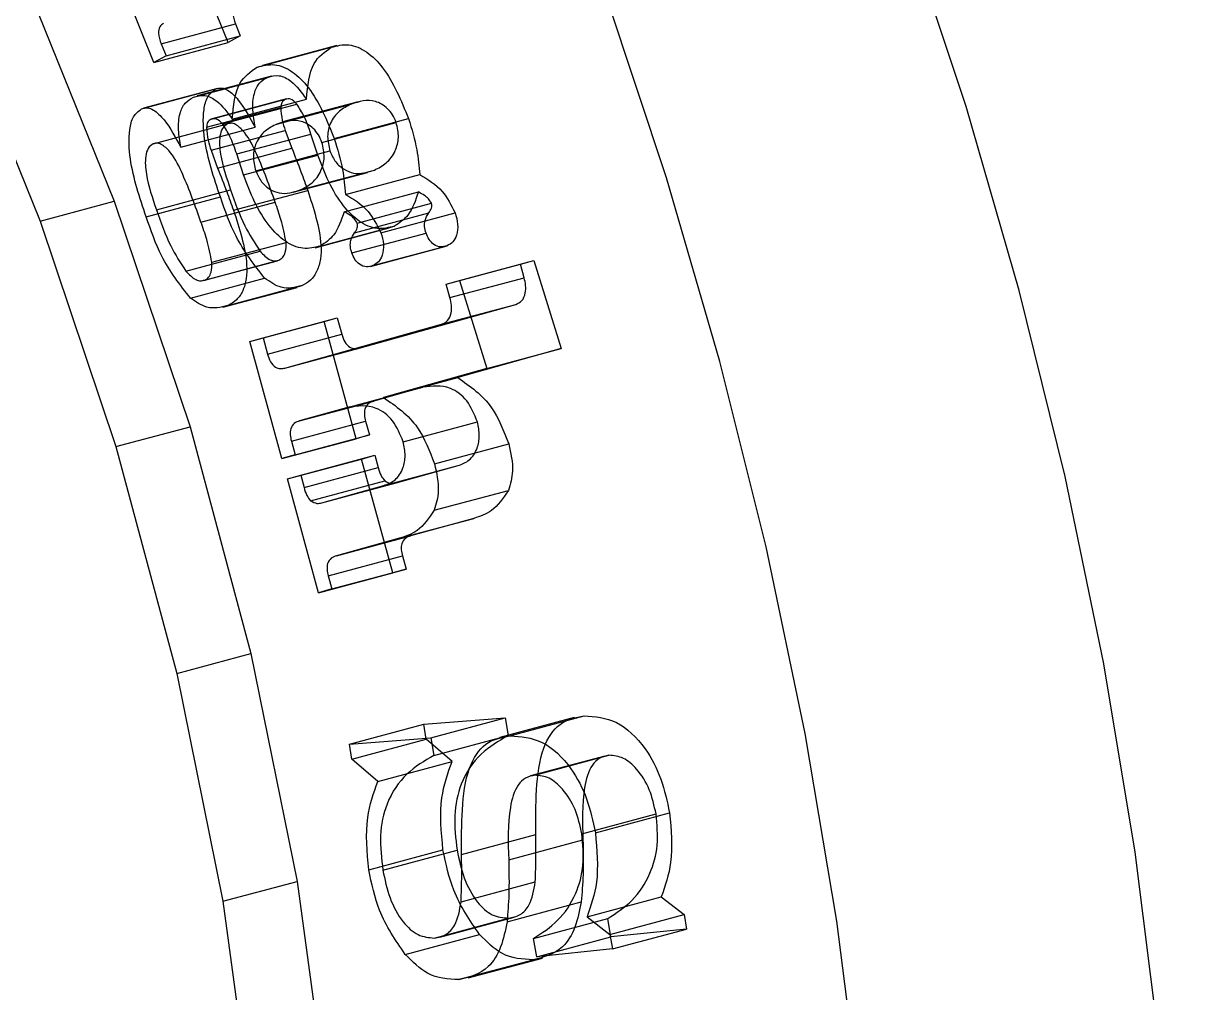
# Model space of a CAD drawing. Header units: inches. Extents: x 0 to 16.3, y 0 to 11.5.
# Drawn here: x 13.116 to 13.65, y 6.269 to 6.715 of the extents above; entities that cross this region are included whole.
import ezdxf

# ---------------------------------------------------------------- set-up
doc = ezdxf.new("R2010")
doc.units = ezdxf.units.IN
doc.header["$MEASUREMENT"] = 0

msp = doc.modelspace()

# ---------------------------------------------------------------- linework, layer by layer
at = {"color": 7, "linetype": 'Continuous', "lineweight": 25}
for p, q in [((13.21016, 6.70657), (13.19032, 6.75589)), ((13.17601, 6.69743), (13.15617, 6.74674)), ((13.11598, 6.73684), (13.15776, 6.63363)), ((13.08183, 6.72769), (13.12361, 6.62448)), ((13.17936, 6.70601), (13.21351, 6.71516)), ((13.21351, 6.71516), (13.21574, 6.70962)), ((13.17601, 6.69743), (13.21016, 6.70657)), ((13.18158, 6.70047), (13.21574, 6.70962)), ((13.21574, 6.70962), (13.21016, 6.70657)), ((13.17936, 6.70601), (13.18158, 6.70047)), ((13.22344, 6.69526), (13.25759, 6.70441)), ((13.26006, 6.70523), (13.22591, 6.69608)), ((13.18158, 6.70047), (13.17601, 6.69743)), ((13.19413, 6.68141), (13.22828, 6.69056)), ((13.23002, 6.69116), (13.19587, 6.68201)), ((13.1703, 6.67608), (13.20445, 6.68523)), ((13.2053, 6.68549), (13.17115, 6.67634)), ((13.20236, 6.67136), (13.23651, 6.6805)), ((13.23699, 6.68065), (13.20284, 6.6715)), ((13.21201, 6.67138), (13.24616, 6.68052)), ((13.20017, 6.66763), (13.23432, 6.67678)), ((13.20756, 6.66915), (13.24171, 6.6783)), ((13.23255, 6.6691), (13.2667, 6.67825)), ((13.2699, 6.67938), (13.23575, 6.67023)), ((13.1757, 6.66006), (13.20985, 6.66921)), ((13.25331, 6.66064), (13.28746, 6.66978)), ((13.25897, 6.66244), (13.29312, 6.67159)), ((13.18836, 6.65848), (13.22251, 6.66763)), ((13.20228, 6.65703), (13.23643, 6.66618)), ((13.21406, 6.65533), (13.24821, 6.66448)), ((13.23643, 6.66618), (13.23946, 6.65799)), ((13.25138, 6.65485), (13.24821, 6.66448)), ((13.20228, 6.65703), (13.20531, 6.64884)), ((13.20531, 6.64884), (13.23946, 6.65799)), ((13.21722, 6.64571), (13.21406, 6.65533)), ((13.21722, 6.64571), (13.25138, 6.65485)), ((13.22281, 6.64756), (13.25696, 6.65671)), ((13.24325, 6.63879), (13.2774, 6.64794)), ((13.24005, 6.63769), (13.2742, 6.64684)), ((13.26414, 6.63668), (13.29829, 6.64583)), ((13.17714, 6.62963), (13.21129, 6.63877)), ((13.21259, 6.62943), (13.24675, 6.63858)), ((13.26348, 6.62875), (13.29764, 6.6379)), ((13.12361, 6.62448), (13.15776, 6.63363)), ((13.15776, 6.63363), (13.19263, 6.52985)), ((13.17242, 6.62639), (13.20657, 6.63554)), ((13.19762, 6.62398), (13.23177, 6.63313)), ((13.26948, 6.62354), (13.30363, 6.63268)), ((13.2683, 6.61911), (13.30246, 6.62826)), ((13.28041, 6.61912), (13.31457, 6.62827)), ((13.12361, 6.62448), (13.15847, 6.52071)), ((13.2501, 6.61219), (13.28425, 6.62133)), ((13.25252, 6.61299), (13.28667, 6.62214)), ((13.26701, 6.60982), (13.30116, 6.61897)), ((13.19066, 6.60146), (13.22481, 6.61061)), ((13.20265, 6.60551), (13.23681, 6.61466)), ((13.27561, 6.60359), (13.30976, 6.61274)), ((13.27675, 6.60397), (13.3109, 6.61312)), ((13.19862, 6.59708), (13.23277, 6.60623)), ((13.19934, 6.59733), (13.23349, 6.60647)), ((13.31656, 6.59712), (13.35071, 6.60627)), ((13.34464, 6.60458), (13.35071, 6.60627)), ((13.35071, 6.60627), (13.36334, 6.56577)), ((13.31049, 6.59543), (13.34464, 6.60458)), ((13.34634, 6.59839), (13.34464, 6.60458)), ((13.19274, 6.58906), (13.22689, 6.59821)), ((13.20766, 6.58481), (13.24182, 6.59396)), ((13.20997, 6.5856), (13.24412, 6.59475)), ((13.31049, 6.59543), (13.31656, 6.59712)), ((13.31219, 6.58924), (13.31049, 6.59543)), ((13.31219, 6.58924), (13.34634, 6.59839)), ((13.31656, 6.59712), (13.32919, 6.55662)), ((13.27043, 6.56601), (13.34242, 6.58613)), ((13.30827, 6.57698), (13.34242, 6.58613)), ((13.22011, 6.56909), (13.25426, 6.57824)), ((13.2262, 6.57079), (13.26035, 6.57994)), ((13.25426, 6.57824), (13.26035, 6.57994)), ((13.26901, 6.52435), (13.25426, 6.57824)), ((13.26035, 6.57994), (13.2624, 6.57243)), ((13.23628, 6.55686), (13.30827, 6.57698)), ((13.22011, 6.56909), (13.2262, 6.57079)), ((13.23486, 6.5152), (13.22011, 6.56909)), ((13.2262, 6.57079), (13.22825, 6.56329)), ((13.22825, 6.56329), (13.2624, 6.57243)), ((13.23628, 6.55686), (13.27043, 6.56601)), ((13.36334, 6.56577), (13.31573, 6.55245)), ((13.32919, 6.55662), (13.36334, 6.56577)), ((13.32919, 6.55662), (13.28158, 6.5433)), ((13.28158, 6.5433), (13.31573, 6.55245)), ((13.26562, 6.53885), (13.29977, 6.54799)), ((13.29977, 6.54799), (13.27709, 6.54166)), ((13.24294, 6.53252), (13.27709, 6.54166)), ((13.26562, 6.53885), (13.24294, 6.53252)), ((13.15847, 6.52071), (13.19263, 6.52985)), ((13.19263, 6.52985), (13.22063, 6.42553)), ((13.23921, 6.52321), (13.27337, 6.53236)), ((13.27337, 6.53236), (13.2751, 6.52605)), ((13.29068, 6.52291), (13.32483, 6.53205)), ((13.24095, 6.5169), (13.2751, 6.52605)), ((13.2751, 6.52605), (13.26901, 6.52435)), ((13.15847, 6.52071), (13.18648, 6.41638)), ((13.23486, 6.5152), (13.26901, 6.52435)), ((13.23921, 6.52321), (13.24095, 6.5169)), ((13.30506, 6.51279), (13.33921, 6.52194)), ((13.24095, 6.5169), (13.23486, 6.5152)), ((13.23741, 6.50584), (13.27156, 6.51499)), ((13.2435, 6.50755), (13.27765, 6.5167)), ((13.27156, 6.51499), (13.27765, 6.5167)), ((13.28589, 6.46265), (13.27156, 6.51499)), ((13.27765, 6.5167), (13.2792, 6.51103)), ((13.24505, 6.50189), (13.2792, 6.51103)), ((13.28176, 6.50279), (13.31591, 6.51193)), ((13.2874, 6.50398), (13.31591, 6.51193)), ((13.23741, 6.50584), (13.2435, 6.50755)), ((13.25174, 6.4535), (13.23741, 6.50584)), ((13.2435, 6.50755), (13.24505, 6.50189)), ((13.24805, 6.49582), (13.2822, 6.50497)), ((13.25325, 6.49483), (13.2874, 6.50398)), ((13.25325, 6.49483), (13.28176, 6.50279)), ((13.30494, 6.49139), (13.33909, 6.50054)), ((13.28897, 6.47854), (13.32312, 6.48769)), ((13.32312, 6.48769), (13.29409, 6.47958)), ((13.25994, 6.47044), (13.29409, 6.47958)), ((13.28897, 6.47854), (13.25994, 6.47044)), ((13.25617, 6.46124), (13.29032, 6.47039)), ((13.29032, 6.47039), (13.29198, 6.46435)), ((13.25174, 6.4535), (13.28589, 6.46265)), ((13.25617, 6.46124), (13.25783, 6.45521)), ((13.25783, 6.45521), (13.29198, 6.46435)), ((13.29198, 6.46435), (13.28589, 6.46265)), ((13.25783, 6.45521), (13.25174, 6.4535)), ((13.18648, 6.41638), (13.22063, 6.42553)), ((13.22063, 6.42553), (13.24184, 6.32066)), ((13.18648, 6.41638), (13.20769, 6.31152)), ((13.33976, 6.38766), (13.37392, 6.39681)), ((13.26593, 6.38383), (13.30009, 6.39298)), ((13.30009, 6.39298), (13.33755, 6.39594)), ((13.30125, 6.3861), (13.30009, 6.39298)), ((13.3034, 6.38679), (13.33755, 6.39594)), ((13.36926, 6.39601), (13.33511, 6.38686)), ((13.33755, 6.39594), (13.33894, 6.38774)), ((13.26593, 6.38383), (13.3034, 6.38679)), ((13.2671, 6.37695), (13.30125, 6.3861)), ((13.31312, 6.37584), (13.30125, 6.3861)), ((13.3034, 6.38679), (13.30479, 6.37859)), ((13.30479, 6.37859), (13.33894, 6.38774)), ((13.2671, 6.37695), (13.26593, 6.38383)), ((13.27897, 6.36669), (13.2671, 6.37695)), ((13.27897, 6.36669), (13.31312, 6.37584)), ((13.38343, 6.37834), (13.34928, 6.36919)), ((13.35119, 6.36953), (13.38534, 6.37868)), ((13.37284, 6.34254), (13.40699, 6.35169)), ((13.37906, 6.34303), (13.41321, 6.35218)), ((13.3175, 6.33308), (13.35165, 6.34223)), ((13.33921, 6.33059), (13.37336, 6.33974)), ((13.27479, 6.326), (13.30895, 6.33515)), ((13.28133, 6.32583), (13.31548, 6.33498)), ((13.20769, 6.31152), (13.24184, 6.32066)), ((13.24184, 6.32066), (13.2563, 6.21526)), ((13.31729, 6.31125), (13.35144, 6.3204)), ((13.20769, 6.31152), (13.22215, 6.20612)), ((13.33845, 6.30213), (13.3726, 6.31128)), ((13.37523, 6.30435), (13.40938, 6.3135)), ((13.40938, 6.3135), (13.4199, 6.30544)), ((13.38575, 6.29629), (13.4199, 6.30544)), ((13.4199, 6.30544), (13.42104, 6.29874)), ((13.30496, 6.29461), (13.33911, 6.30375)), ((13.30751, 6.29503), (13.34166, 6.30418)), ((13.35065, 6.29446), (13.3848, 6.30361)), ((13.37523, 6.30435), (13.38575, 6.29629)), ((13.38624, 6.29512), (13.3848, 6.30361)), ((13.29164, 6.28704), (13.32579, 6.29619)), ((13.35209, 6.28597), (13.38624, 6.29512)), ((13.38575, 6.29629), (13.38689, 6.28959)), ((13.42104, 6.29874), (13.38624, 6.29512)), ((13.38689, 6.28959), (13.42104, 6.29874)), ((13.35209, 6.28597), (13.35065, 6.29446)), ((13.38689, 6.28959), (13.35209, 6.28597)), ((13.31627, 6.27549), (13.35042, 6.28463)), ((13.32063, 6.27622), (13.35478, 6.28537))]:
    msp.add_line(p, q, dxfattribs=at)
at = {"color": 7, "linetype": 'Continuous', "lineweight": 25, "flags": 128}
for points in [[(13.64058, 5.82134), (13.64715, 5.90472), (13.65022, 5.98928), (13.64977, 6.07475), (13.64581, 6.16089), (13.63835, 6.24743), (13.6274, 6.33412), (13.61301, 6.4207), (13.59521, 6.50692), (13.57406, 6.59251), (13.54962, 6.67722), (13.52196, 6.76079)], [(13.51087, 5.87389), (13.5137, 5.95828), (13.51303, 6.04358), (13.50886, 6.12951), (13.50121, 6.21584), (13.4901, 6.3023), (13.47556, 6.38864), (13.45764, 6.47459), (13.43638, 6.55992), (13.41186, 6.64435), (13.38414, 6.72765)]]:
    msp.add_lwpolyline(points, dxfattribs=at)
at = {"color": 7, "linetype": 'Continuous', "lineweight": 25}
for points, knots in [([(13.21459, 6.72463), (13.21394, 6.72416), (13.21265, 6.72321), (13.21195, 6.71944), (13.21291, 6.71679), (13.21351, 6.71516)], [0, 0, 0, 0, 0.280272, 0.559457, 1, 1, 1, 1]), ([(13.18044, 6.71548), (13.17979, 6.71501), (13.1785, 6.71406), (13.1778, 6.71029), (13.17876, 6.70764), (13.17936, 6.70601)], [0, 0, 0, 0, 0.280272, 0.559457, 1, 1, 1, 1]), ([(13.24616, 6.68052), (13.24673, 6.68663), (13.24776, 6.69753), (13.25459, 6.70231), (13.25759, 6.70441)], [0, 0, 0, 0, 0.560345, 1, 1, 1, 1]), ([(13.25759, 6.70441), (13.26023, 6.7051), (13.26551, 6.70649), (13.2741, 6.70277), (13.28477, 6.69199), (13.28968, 6.68), (13.29312, 6.67159)], [0, 0, 0, 0, 0.1868031, 0.3735369, 0.5607269, 1, 1, 1, 1]), ([(13.22344, 6.69526), (13.22608, 6.69595), (13.23136, 6.69734), (13.23995, 6.69362), (13.25062, 6.68285), (13.25553, 6.67085), (13.25897, 6.66244)], [0, 0, 0, 0, 0.186803, 0.373537, 0.560727, 1, 1, 1, 1]), ([(13.21201, 6.67138), (13.21258, 6.67748), (13.2136, 6.68838), (13.22044, 6.69316), (13.22344, 6.69526)], [0, 0, 0, 0, 0.5603445, 1, 1, 1, 1]), ([(13.22251, 6.66763), (13.22208, 6.67028), (13.22121, 6.67557), (13.22168, 6.68285), (13.22427, 6.6883), (13.22694, 6.68981), (13.22828, 6.69056)], [0, 0, 0, 0, 0.280641, 0.560353, 0.779932, 1, 1, 1, 1]), ([(13.22828, 6.69056), (13.23002, 6.69106), (13.23351, 6.69205), (13.24032, 6.68864), (13.24394, 6.68361), (13.24616, 6.68052)], [0, 0, 0, 0, 0.279907, 0.559181, 1, 1, 1, 1]), ([(13.20657, 6.63554), (13.2036, 6.64438), (13.19914, 6.65763), (13.19834, 6.67365), (13.20034, 6.6821), (13.20308, 6.68419), (13.20445, 6.68523)], [0, 0, 0, 0, 0.501332, 0.750853, 0.875904, 1, 1, 1, 1]), ([(13.20445, 6.68523), (13.20533, 6.68547), (13.20709, 6.68594), (13.21089, 6.68451), (13.21659, 6.67857), (13.22014, 6.67201), (13.22251, 6.66763)], [0, 0, 0, 0, 0.124988, 0.250198, 0.498985, 1, 1, 1, 1]), ([(13.18836, 6.65848), (13.18793, 6.66113), (13.18706, 6.66642), (13.18753, 6.67371), (13.19012, 6.67916), (13.19279, 6.68066), (13.19413, 6.68141)], [0, 0, 0, 0, 0.280641, 0.560353, 0.779932, 1, 1, 1, 1]), ([(13.19413, 6.68141), (13.19587, 6.68191), (13.19936, 6.6829), (13.20617, 6.67949), (13.20979, 6.67446), (13.21201, 6.67138)], [0, 0, 0, 0, 0.279907, 0.559181, 1, 1, 1, 1]), ([(13.23651, 6.6805), (13.23586, 6.68008), (13.23468, 6.67931), (13.23443, 6.67756), (13.23432, 6.67678)], [0, 0, 0, 0, 0.55907, 1, 1, 1, 1]), ([(13.24171, 6.6783), (13.24078, 6.67926), (13.23913, 6.68096), (13.23731, 6.68064), (13.23651, 6.6805)], [0, 0, 0, 0, 0.560858, 1, 1, 1, 1]), ([(13.28746, 6.66978), (13.28695, 6.67102), (13.28595, 6.67349), (13.2827, 6.67722), (13.2759, 6.68116), (13.27038, 6.67941), (13.2667, 6.67825)], [0, 0, 0, 0, 0.125612, 0.25159, 0.501607, 1, 1, 1, 1]), ([(13.17242, 6.62639), (13.16945, 6.63524), (13.16499, 6.64848), (13.16419, 6.6645), (13.16618, 6.67295), (13.16893, 6.67504), (13.1703, 6.67608)], [0, 0, 0, 0, 0.501332, 0.750853, 0.875904, 1, 1, 1, 1]), ([(13.1703, 6.67608), (13.17118, 6.67632), (13.17294, 6.67679), (13.17674, 6.67536), (13.18244, 6.66942), (13.18599, 6.66286), (13.18836, 6.65848)], [0, 0, 0, 0, 0.124988, 0.250198, 0.498985, 1, 1, 1, 1]), ([(13.23432, 6.67678), (13.23447, 6.67477), (13.23474, 6.67117), (13.23591, 6.6677), (13.23643, 6.66618)], [0, 0, 0, 0, 0.558603, 1, 1, 1, 1]), ([(13.24821, 6.66448), (13.24727, 6.66726), (13.24558, 6.67221), (13.24289, 6.67644), (13.24171, 6.6783)], [0, 0, 0, 0, 0.561228, 1, 1, 1, 1]), ([(13.2667, 6.67825), (13.26483, 6.67731), (13.26109, 6.67544), (13.25711, 6.67034), (13.25537, 6.6635), (13.25643, 6.65897), (13.25696, 6.65671)], [0, 0, 0, 0, 0.281064, 0.560977, 0.780799, 1, 1, 1, 1]), ([(13.20236, 6.67136), (13.20171, 6.67093), (13.20053, 6.67017), (13.20028, 6.66841), (13.20017, 6.66763)], [0, 0, 0, 0, 0.55907, 1, 1, 1, 1]), ([(13.20756, 6.66915), (13.20663, 6.67011), (13.20498, 6.67182), (13.20316, 6.6715), (13.20236, 6.67136)], [0, 0, 0, 0, 0.560858, 1, 1, 1, 1]), ([(13.20985, 6.66921), (13.209, 6.6686), (13.20727, 6.66736), (13.20588, 6.66225), (13.20667, 6.65228), (13.20944, 6.64418), (13.21129, 6.63877)], [0, 0, 0, 0, 0.124436, 0.249647, 0.498782, 1, 1, 1, 1]), ([(13.21406, 6.65533), (13.21312, 6.65811), (13.21143, 6.66307), (13.20874, 6.66729), (13.20756, 6.66915)], [0, 0, 0, 0, 0.5612275, 1, 1, 1, 1]), ([(13.23177, 6.63313), (13.22917, 6.6405), (13.22526, 6.65153), (13.21922, 6.66389), (13.21481, 6.66832), (13.21191, 6.6697), (13.21054, 6.66937), (13.20985, 6.66921)], [0, 0, 0, 0, 0.501034, 0.75055, 0.875226, 0.937656, 1, 1, 1, 1]), ([(13.23255, 6.6691), (13.23068, 6.66817), (13.22694, 6.6663), (13.22296, 6.66119), (13.22122, 6.65435), (13.22228, 6.64982), (13.22281, 6.64756)], [0, 0, 0, 0, 0.281064, 0.560977, 0.780799, 1, 1, 1, 1]), ([(13.25331, 6.66064), (13.2528, 6.66187), (13.2518, 6.66434), (13.24855, 6.66808), (13.24174, 6.67202), (13.23623, 6.67027), (13.23255, 6.6691)], [0, 0, 0, 0, 0.125612, 0.25159, 0.501607, 1, 1, 1, 1]), ([(13.2774, 6.64794), (13.27931, 6.64888), (13.28312, 6.65077), (13.28707, 6.65604), (13.289, 6.66286), (13.28797, 6.66748), (13.28746, 6.66978)], [0, 0, 0, 0, 0.281048, 0.561032, 0.781051, 1, 1, 1, 1]), ([(13.29312, 6.67159), (13.29457, 6.66684), (13.29716, 6.65836), (13.29795, 6.64966), (13.29829, 6.64583)], [0, 0, 0, 0, 0.55993, 1, 1, 1, 1]), ([(13.20017, 6.66763), (13.20032, 6.66562), (13.20059, 6.66202), (13.20176, 6.65856), (13.20228, 6.65703)], [0, 0, 0, 0, 0.558603, 1, 1, 1, 1]), ([(13.1757, 6.66006), (13.17484, 6.65945), (13.17312, 6.65822), (13.17173, 6.6531), (13.17251, 6.64314), (13.17529, 6.63504), (13.17714, 6.62963)], [0, 0, 0, 0, 0.1244359, 0.2496471, 0.4987822, 1, 1, 1, 1]), ([(13.19762, 6.62398), (13.19502, 6.63135), (13.19111, 6.64238), (13.18507, 6.65474), (13.18066, 6.65917), (13.17776, 6.66055), (13.17639, 6.66022), (13.1757, 6.66006)], [0, 0, 0, 0, 0.501034, 0.75055, 0.875226, 0.937656, 1, 1, 1, 1]), ([(13.24325, 6.63879), (13.24516, 6.63974), (13.24897, 6.64162), (13.25292, 6.6469), (13.25485, 6.65371), (13.25382, 6.65833), (13.25331, 6.66064)], [0, 0, 0, 0, 0.281048, 0.561032, 0.781051, 1, 1, 1, 1]), ([(13.25897, 6.66244), (13.26042, 6.65769), (13.26301, 6.64921), (13.2638, 6.64051), (13.26414, 6.63668)], [0, 0, 0, 0, 0.55993, 1, 1, 1, 1]), ([(13.23946, 6.65799), (13.24087, 6.65439), (13.24338, 6.64796), (13.24572, 6.64145), (13.24675, 6.63858)], [0, 0, 0, 0, 0.560015, 1, 1, 1, 1]), ([(13.28667, 6.62214), (13.28405, 6.62146), (13.2788, 6.62011), (13.27024, 6.62387), (13.26255, 6.63163), (13.25608, 6.6423), (13.25295, 6.65067), (13.25138, 6.65485)], [0, 0, 0, 0, 0.186253, 0.37249, 0.559198, 0.779382, 1, 1, 1, 1]), ([(13.25696, 6.65671), (13.25776, 6.65492), (13.25938, 6.65135), (13.26345, 6.64802), (13.26969, 6.64547), (13.27423, 6.64692), (13.2774, 6.64794)], [0, 0, 0, 0, 0.186345, 0.373329, 0.560656, 1, 1, 1, 1]), ([(13.20531, 6.64884), (13.20672, 6.64524), (13.20923, 6.63881), (13.21157, 6.6323), (13.21259, 6.62943)], [0, 0, 0, 0, 0.560015, 1, 1, 1, 1]), ([(13.22281, 6.64756), (13.22361, 6.64578), (13.22523, 6.64221), (13.2293, 6.63888), (13.23554, 6.63632), (13.24008, 6.63777), (13.24325, 6.63879)], [0, 0, 0, 0, 0.186345, 0.373329, 0.560656, 1, 1, 1, 1]), ([(13.25252, 6.61299), (13.2499, 6.61231), (13.24464, 6.61096), (13.23609, 6.61472), (13.22839, 6.62249), (13.22193, 6.63315), (13.2188, 6.64152), (13.21722, 6.64571)], [0, 0, 0, 0, 0.186253, 0.37249, 0.559198, 0.779382, 1, 1, 1, 1]), ([(13.29829, 6.64583), (13.30199, 6.64367), (13.30858, 6.63981), (13.31274, 6.63179), (13.31457, 6.62827)], [0, 0, 0, 0, 0.561858, 1, 1, 1, 1]), ([(13.21129, 6.63877), (13.21327, 6.6331), (13.21679, 6.62298), (13.22236, 6.61438), (13.22481, 6.61061)], [0, 0, 0, 0, 0.5608389, 1, 1, 1, 1]), ([(13.24675, 6.63858), (13.24809, 6.63446), (13.25077, 6.62623), (13.25301, 6.61547), (13.25284, 6.60702), (13.25122, 6.60138), (13.24826, 6.59697), (13.2455, 6.59549), (13.24412, 6.59475)], [0, 0, 0, 0, 0.250474, 0.500453, 0.625435, 0.750294, 0.875012, 1, 1, 1, 1]), ([(13.29764, 6.6379), (13.29633, 6.63396), (13.294, 6.62693), (13.28891, 6.6236), (13.28667, 6.62214)], [0, 0, 0, 0, 0.560428, 1, 1, 1, 1]), ([(13.30363, 6.63268), (13.30321, 6.63342), (13.30235, 6.63489), (13.30017, 6.63646), (13.2986, 6.63735), (13.29764, 6.6379)], [0, 0, 0, 0, 0.277642, 0.559639, 1, 1, 1, 1]), ([(13.22689, 6.59821), (13.22213, 6.60433), (13.21359, 6.61532), (13.20872, 6.62934), (13.20657, 6.63554)], [0, 0, 0, 0, 0.557493, 1, 1, 1, 1]), ([(13.23681, 6.61466), (13.2361, 6.61817), (13.23484, 6.62445), (13.23271, 6.63047), (13.23177, 6.63313)], [0, 0, 0, 0, 0.559091, 1, 1, 1, 1]), ([(13.26414, 6.63668), (13.26784, 6.63452), (13.27443, 6.63067), (13.27859, 6.62264), (13.28041, 6.61912)], [0, 0, 0, 0, 0.561858, 1, 1, 1, 1]), ([(13.30246, 6.62826), (13.30292, 6.62892), (13.30356, 6.62984), (13.30392, 6.6315), (13.30373, 6.63229), (13.30363, 6.63268)], [0, 0, 0, 0, 0.558954, 0.780358, 1, 1, 1, 1]), ([(13.19274, 6.58906), (13.18798, 6.59518), (13.17944, 6.60617), (13.17457, 6.62019), (13.17242, 6.62639)], [0, 0, 0, 0, 0.557493, 1, 1, 1, 1]), ([(13.17714, 6.62963), (13.17912, 6.62395), (13.18264, 6.61383), (13.18821, 6.60523), (13.19066, 6.60146)], [0, 0, 0, 0, 0.560839, 1, 1, 1, 1]), ([(13.21259, 6.62943), (13.21394, 6.62531), (13.21662, 6.61708), (13.21886, 6.60633), (13.21869, 6.59787), (13.21707, 6.59223), (13.21411, 6.58782), (13.21135, 6.58634), (13.20997, 6.5856)], [0, 0, 0, 0, 0.2504741, 0.5004533, 0.6254353, 0.7502944, 0.8750118, 1, 1, 1, 1]), ([(13.26348, 6.62875), (13.26218, 6.62482), (13.25985, 6.61779), (13.25476, 6.61446), (13.25252, 6.61299)], [0, 0, 0, 0, 0.560428, 1, 1, 1, 1]), ([(13.26948, 6.62354), (13.26906, 6.62427), (13.2682, 6.62575), (13.26602, 6.62731), (13.26445, 6.62821), (13.26348, 6.62875)], [0, 0, 0, 0, 0.277642, 0.559639, 1, 1, 1, 1]), ([(13.30116, 6.61897), (13.30089, 6.61994), (13.30035, 6.62188), (13.30063, 6.62541), (13.30176, 6.62718), (13.30246, 6.62826)], [0, 0, 0, 0, 0.280565, 0.560251, 1, 1, 1, 1]), ([(13.31457, 6.62827), (13.31507, 6.62651), (13.31608, 6.62299), (13.31547, 6.6181), (13.31361, 6.61461), (13.31181, 6.61362), (13.3109, 6.61312)], [0, 0, 0, 0, 0.280276, 0.559321, 0.779486, 1, 1, 1, 1]), ([(13.20265, 6.60551), (13.20195, 6.60902), (13.20069, 6.6153), (13.19856, 6.62133), (13.19762, 6.62398)], [0, 0, 0, 0, 0.559091, 1, 1, 1, 1]), ([(13.2683, 6.61911), (13.26876, 6.61977), (13.26941, 6.62069), (13.26977, 6.62236), (13.26957, 6.62314), (13.26948, 6.62354)], [0, 0, 0, 0, 0.558954, 0.780358, 1, 1, 1, 1]), ([(13.26701, 6.60982), (13.26674, 6.61079), (13.2662, 6.61274), (13.26648, 6.61626), (13.26761, 6.61803), (13.2683, 6.61911)], [0, 0, 0, 0, 0.280565, 0.560251, 1, 1, 1, 1]), ([(13.28041, 6.61912), (13.28092, 6.61736), (13.28193, 6.61384), (13.28132, 6.60895), (13.27946, 6.60547), (13.27766, 6.60447), (13.27675, 6.60397)], [0, 0, 0, 0, 0.280276, 0.559321, 0.779486, 1, 1, 1, 1]), ([(13.3109, 6.61312), (13.30992, 6.61281), (13.30794, 6.6122), (13.30489, 6.61336), (13.30249, 6.61583), (13.3016, 6.61792), (13.30116, 6.61897)], [0, 0, 0, 0, 0.280409, 0.5598, 0.779873, 1, 1, 1, 1]), ([(13.22481, 6.61061), (13.22631, 6.60904), (13.22841, 6.60684), (13.23158, 6.60594), (13.23286, 6.6063), (13.23349, 6.60647)], [0, 0, 0, 0, 0.558901, 0.779623, 1, 1, 1, 1]), ([(13.23349, 6.60647), (13.23414, 6.60685), (13.23543, 6.60759), (13.23681, 6.6105), (13.23681, 6.61308), (13.23681, 6.61466)], [0, 0, 0, 0, 0.280365, 0.560384, 1, 1, 1, 1]), ([(13.19934, 6.59733), (13.19999, 6.5977), (13.20128, 6.59844), (13.20266, 6.60135), (13.20266, 6.60393), (13.20265, 6.60551)], [0, 0, 0, 0, 0.280365, 0.560384, 1, 1, 1, 1]), ([(13.27675, 6.60397), (13.27576, 6.60366), (13.27379, 6.60305), (13.27074, 6.60421), (13.26834, 6.60668), (13.26745, 6.60877), (13.26701, 6.60982)], [0, 0, 0, 0, 0.280409, 0.5598, 0.779873, 1, 1, 1, 1]), ([(13.19066, 6.60146), (13.19216, 6.59989), (13.19425, 6.5977), (13.19743, 6.59679), (13.19871, 6.59715), (13.19934, 6.59733)], [0, 0, 0, 0, 0.558901, 0.779623, 1, 1, 1, 1]), ([(13.24412, 6.59475), (13.24091, 6.59393), (13.23516, 6.59246), (13.22942, 6.59645), (13.22689, 6.59821)], [0, 0, 0, 0, 0.5591458, 1, 1, 1, 1]), ([(13.34242, 6.58613), (13.34344, 6.58657), (13.34548, 6.58744), (13.347, 6.59099), (13.34715, 6.59484), (13.34661, 6.5972), (13.34634, 6.59839)], [0, 0, 0, 0, 0.2796916, 0.5587391, 0.779214, 1, 1, 1, 1]), ([(13.20997, 6.5856), (13.20676, 6.58478), (13.20101, 6.58331), (13.19527, 6.5873), (13.19274, 6.58906)], [0, 0, 0, 0, 0.5591458, 1, 1, 1, 1]), ([(13.30827, 6.57698), (13.30929, 6.57742), (13.31133, 6.57829), (13.31285, 6.58184), (13.313, 6.58569), (13.31246, 6.58806), (13.31219, 6.58924)], [0, 0, 0, 0, 0.279692, 0.558739, 0.779214, 1, 1, 1, 1]), ([(13.2624, 6.57243), (13.26279, 6.57121), (13.26358, 6.56877), (13.26589, 6.56625), (13.26835, 6.56556), (13.26974, 6.56586), (13.27043, 6.56601)], [0, 0, 0, 0, 0.280616, 0.558427, 0.778882, 1, 1, 1, 1]), ([(13.22825, 6.56329), (13.22864, 6.56206), (13.22943, 6.55962), (13.23174, 6.55711), (13.23419, 6.55641), (13.23558, 6.55671), (13.23628, 6.55686)], [0, 0, 0, 0, 0.280616, 0.558427, 0.778882, 1, 1, 1, 1]), ([(13.31573, 6.55245), (13.32146, 6.5485), (13.33167, 6.54146), (13.33691, 6.52789), (13.33921, 6.52194)], [0, 0, 0, 0, 0.561175, 1, 1, 1, 1]), ([(13.32483, 6.53205), (13.3234, 6.53551), (13.32054, 6.54245), (13.31078, 6.54948), (13.30394, 6.54856), (13.29977, 6.54799)], [0, 0, 0, 0, 0.279198, 0.560054, 1, 1, 1, 1]), ([(13.27709, 6.54166), (13.27625, 6.54137), (13.27458, 6.54077), (13.27294, 6.53836), (13.2727, 6.53523), (13.27314, 6.53331), (13.27337, 6.53236)], [0, 0, 0, 0, 0.28074, 0.559156, 0.779023, 1, 1, 1, 1]), ([(13.28158, 6.5433), (13.28731, 6.53935), (13.29752, 6.53232), (13.30276, 6.51874), (13.30506, 6.51279)], [0, 0, 0, 0, 0.561175, 1, 1, 1, 1]), ([(13.29068, 6.52291), (13.28925, 6.52636), (13.28638, 6.5333), (13.27663, 6.54033), (13.26979, 6.53941), (13.26562, 6.53885)], [0, 0, 0, 0, 0.279198, 0.560054, 1, 1, 1, 1]), ([(13.24294, 6.53252), (13.2421, 6.53222), (13.24043, 6.53163), (13.23879, 6.52921), (13.23855, 6.52608), (13.23899, 6.52417), (13.23921, 6.52321)], [0, 0, 0, 0, 0.28074, 0.559156, 0.779023, 1, 1, 1, 1]), ([(13.31591, 6.51193), (13.31772, 6.51264), (13.32134, 6.51403), (13.32481, 6.51925), (13.32609, 6.52572), (13.32525, 6.52994), (13.32483, 6.53205)], [0, 0, 0, 0, 0.28054, 0.559904, 0.779861, 1, 1, 1, 1]), ([(13.28176, 6.50279), (13.28357, 6.50349), (13.28719, 6.50489), (13.29066, 6.5101), (13.29194, 6.51657), (13.2911, 6.5208), (13.29068, 6.52291)], [0, 0, 0, 0, 0.2805402, 0.5599043, 0.7798612, 1, 1, 1, 1]), ([(13.33921, 6.52194), (13.34017, 6.51766), (13.34189, 6.51004), (13.33995, 6.50344), (13.33909, 6.50054)], [0, 0, 0, 0, 0.560334, 1, 1, 1, 1]), ([(13.2792, 6.51103), (13.27957, 6.50974), (13.28021, 6.50744), (13.28159, 6.50572), (13.2822, 6.50497)], [0, 0, 0, 0, 0.562263, 1, 1, 1, 1]), ([(13.30506, 6.51279), (13.30602, 6.50852), (13.30774, 6.50089), (13.3058, 6.49429), (13.30494, 6.49139)], [0, 0, 0, 0, 0.560334, 1, 1, 1, 1]), ([(13.2822, 6.50497), (13.28318, 6.50442), (13.28494, 6.50344), (13.28665, 6.50381), (13.2874, 6.50398)], [0, 0, 0, 0, 0.558418, 1, 1, 1, 1]), ([(13.24505, 6.50189), (13.24542, 6.50059), (13.24606, 6.49829), (13.24744, 6.49657), (13.24805, 6.49582)], [0, 0, 0, 0, 0.562263, 1, 1, 1, 1]), ([(13.33909, 6.50054), (13.33669, 6.49701), (13.33239, 6.49069), (13.32596, 6.48861), (13.32312, 6.48769)], [0, 0, 0, 0, 0.558112, 1, 1, 1, 1]), ([(13.24805, 6.49582), (13.24903, 6.49527), (13.25079, 6.49429), (13.2525, 6.49466), (13.25325, 6.49483)], [0, 0, 0, 0, 0.558418, 1, 1, 1, 1]), ([(13.30494, 6.49139), (13.30254, 6.48786), (13.29824, 6.48155), (13.29181, 6.47946), (13.28897, 6.47854)], [0, 0, 0, 0, 0.558112, 1, 1, 1, 1]), ([(13.29409, 6.47958), (13.29325, 6.4793), (13.29158, 6.47874), (13.28989, 6.47639), (13.28966, 6.47325), (13.2901, 6.47134), (13.29032, 6.47039)], [0, 0, 0, 0, 0.280841, 0.559311, 0.779179, 1, 1, 1, 1]), ([(13.25994, 6.47044), (13.2591, 6.47015), (13.25743, 6.46959), (13.25574, 6.46724), (13.25551, 6.4641), (13.25595, 6.46219), (13.25617, 6.46124)], [0, 0, 0, 0, 0.280841, 0.559311, 0.779179, 1, 1, 1, 1]), ([(13.35165, 6.34223), (13.35164, 6.34909), (13.35162, 6.36279), (13.35384, 6.3814), (13.36213, 6.39451), (13.36998, 6.39604), (13.37392, 6.39681)], [0, 0, 0, 0, 0.281321, 0.561357, 0.780269, 1, 1, 1, 1]), ([(13.37392, 6.39681), (13.37893, 6.39646), (13.38896, 6.39575), (13.40183, 6.38347), (13.40983, 6.36798), (13.41208, 6.35745), (13.41321, 6.35218)], [0, 0, 0, 0, 0.279514, 0.558677, 0.779072, 1, 1, 1, 1]), ([(13.33894, 6.38774), (13.33463, 6.38522), (13.32602, 6.3802), (13.31705, 6.36733), (13.31354, 6.3511), (13.31483, 6.34036), (13.31548, 6.33498)], [0, 0, 0, 0, 0.280621, 0.560071, 0.77981, 1, 1, 1, 1]), ([(13.3175, 6.33308), (13.31749, 6.33994), (13.31747, 6.35364), (13.31969, 6.37226), (13.32798, 6.38537), (13.33583, 6.3869), (13.33976, 6.38766)], [0, 0, 0, 0, 0.281321, 0.561357, 0.780269, 1, 1, 1, 1]), ([(13.33976, 6.38766), (13.34478, 6.38731), (13.3548, 6.38661), (13.36768, 6.37432), (13.37568, 6.35883), (13.37793, 6.3483), (13.37906, 6.34303)], [0, 0, 0, 0, 0.279514, 0.558677, 0.779072, 1, 1, 1, 1]), ([(13.30479, 6.37859), (13.30048, 6.37607), (13.29187, 6.37106), (13.2829, 6.35818), (13.27939, 6.34195), (13.28068, 6.33121), (13.28133, 6.32583)], [0, 0, 0, 0, 0.280621, 0.560071, 0.77981, 1, 1, 1, 1]), ([(13.30895, 6.33515), (13.3082, 6.3434), (13.30686, 6.35817), (13.31121, 6.37043), (13.31312, 6.37584)], [0, 0, 0, 0, 0.559039, 1, 1, 1, 1]), ([(13.38534, 6.37868), (13.38388, 6.37836), (13.38097, 6.37774), (13.37632, 6.37324), (13.37269, 6.36021), (13.37309, 6.34794), (13.37336, 6.33974)], [0, 0, 0, 0, 0.125057, 0.250029, 0.498854, 1, 1, 1, 1]), ([(13.40699, 6.35169), (13.40614, 6.3555), (13.40446, 6.36312), (13.3988, 6.37211), (13.39205, 6.37806), (13.38758, 6.37847), (13.38534, 6.37868)], [0, 0, 0, 0, 0.2806584, 0.5603391, 0.7803556, 1, 1, 1, 1]), ([(13.35119, 6.36953), (13.34973, 6.36922), (13.34682, 6.36859), (13.34217, 6.36409), (13.33854, 6.35106), (13.33894, 6.33879), (13.33921, 6.33059)], [0, 0, 0, 0, 0.125057, 0.250029, 0.498854, 1, 1, 1, 1]), ([(13.37284, 6.34254), (13.37199, 6.34635), (13.37031, 6.35397), (13.36464, 6.36296), (13.3579, 6.36891), (13.35342, 6.36932), (13.35119, 6.36953)], [0, 0, 0, 0, 0.280658, 0.560339, 0.780356, 1, 1, 1, 1]), ([(13.27479, 6.326), (13.27405, 6.33426), (13.27271, 6.34902), (13.27706, 6.36129), (13.27897, 6.36669)], [0, 0, 0, 0, 0.559039, 1, 1, 1, 1]), ([(13.3848, 6.30361), (13.38865, 6.30608), (13.39634, 6.31102), (13.40431, 6.3228), (13.40836, 6.337), (13.40744, 6.34679), (13.40699, 6.35169)], [0, 0, 0, 0, 0.2806033, 0.5603577, 0.780343, 1, 1, 1, 1]), ([(13.41321, 6.35218), (13.41393, 6.34435), (13.41522, 6.33035), (13.41116, 6.31865), (13.40938, 6.3135)], [0, 0, 0, 0, 0.559055, 1, 1, 1, 1]), ([(13.37906, 6.34303), (13.37978, 6.3352), (13.38107, 6.3212), (13.37701, 6.30951), (13.37523, 6.30435)], [0, 0, 0, 0, 0.559055, 1, 1, 1, 1]), ([(13.35065, 6.29446), (13.3545, 6.29694), (13.36219, 6.30187), (13.37016, 6.31365), (13.37421, 6.32785), (13.37329, 6.33764), (13.37284, 6.34254)], [0, 0, 0, 0, 0.2806033, 0.5603577, 0.780343, 1, 1, 1, 1]), ([(13.35144, 6.3204), (13.35159, 6.32445), (13.35184, 6.33168), (13.35171, 6.33901), (13.35165, 6.34223)], [0, 0, 0, 0, 0.559863, 1, 1, 1, 1]), ([(13.37336, 6.33974), (13.37347, 6.33435), (13.37367, 6.32473), (13.37293, 6.31539), (13.3726, 6.31128)], [0, 0, 0, 0, 0.560182, 1, 1, 1, 1]), ([(13.32579, 6.29619), (13.32133, 6.30269), (13.31336, 6.31433), (13.3103, 6.32878), (13.30895, 6.33515)], [0, 0, 0, 0, 0.558889, 1, 1, 1, 1]), ([(13.31548, 6.33498), (13.31638, 6.33068), (13.31817, 6.3221), (13.32391, 6.31135), (13.33153, 6.30439), (13.33659, 6.30397), (13.33911, 6.30375)], [0, 0, 0, 0, 0.281006, 0.560576, 0.780456, 1, 1, 1, 1]), ([(13.31729, 6.31125), (13.31743, 6.3153), (13.31769, 6.32253), (13.31756, 6.32986), (13.3175, 6.33308)], [0, 0, 0, 0, 0.559863, 1, 1, 1, 1]), ([(13.33921, 6.33059), (13.33932, 6.3252), (13.33952, 6.31559), (13.33878, 6.30624), (13.33845, 6.30213)], [0, 0, 0, 0, 0.560182, 1, 1, 1, 1]), ([(13.29164, 6.28704), (13.28718, 6.29354), (13.27921, 6.30518), (13.27615, 6.31963), (13.27479, 6.326)], [0, 0, 0, 0, 0.558889, 1, 1, 1, 1]), ([(13.28133, 6.32583), (13.28223, 6.32153), (13.28402, 6.31295), (13.28976, 6.3022), (13.29738, 6.29525), (13.30243, 6.29482), (13.30496, 6.29461)], [0, 0, 0, 0, 0.281006, 0.560576, 0.780456, 1, 1, 1, 1]), ([(13.33911, 6.30375), (13.34096, 6.3041), (13.34464, 6.30479), (13.34972, 6.31033), (13.35079, 6.31658), (13.35144, 6.3204)], [0, 0, 0, 0, 0.280614, 0.560463, 1, 1, 1, 1]), ([(13.30496, 6.29461), (13.30681, 6.29495), (13.31049, 6.29564), (13.31557, 6.30118), (13.31664, 6.30743), (13.31729, 6.31125)], [0, 0, 0, 0, 0.280614, 0.560463, 1, 1, 1, 1]), ([(13.3726, 6.31128), (13.3718, 6.30728), (13.37022, 6.2993), (13.36333, 6.28781), (13.35531, 6.28584), (13.35042, 6.28463)], [0, 0, 0, 0, 0.281248, 0.561744, 1, 1, 1, 1]), ([(13.33845, 6.30213), (13.33765, 6.29813), (13.33606, 6.29016), (13.32918, 6.27867), (13.32116, 6.27669), (13.31627, 6.27549)], [0, 0, 0, 0, 0.281248, 0.561744, 1, 1, 1, 1]), ([(13.35042, 6.28463), (13.34552, 6.28486), (13.33675, 6.28528), (13.32914, 6.29285), (13.32579, 6.29619)], [0, 0, 0, 0, 0.559645, 1, 1, 1, 1]), ([(13.31627, 6.27549), (13.31137, 6.27572), (13.3026, 6.27613), (13.29499, 6.2837), (13.29164, 6.28704)], [0, 0, 0, 0, 0.559645, 1, 1, 1, 1])]:
    msp.add_open_spline(points, degree=3, knots=knots, dxfattribs=at)

doc.saveas('drawing.dxf')
